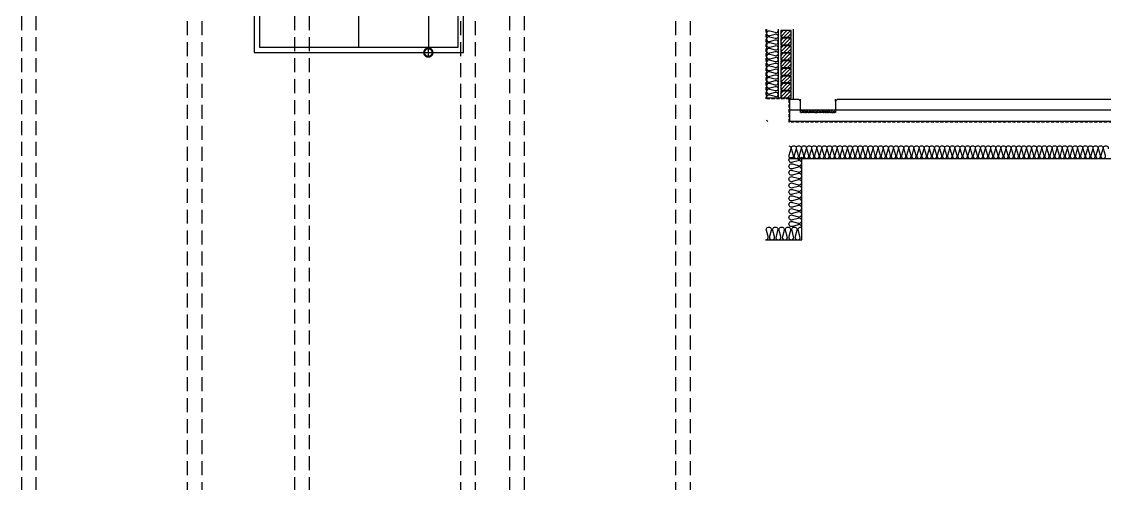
# Model space of a CAD drawing. Header units: millimetres. Extents: x -75040 to 92617, y -36837 to 48530.
# Drawn here: x 25000 to 34322, y 36840 to 40815 of the extents above; entities that cross this region are included whole.
import ezdxf

# ---------------------------------------------------------------- set-up
doc = ezdxf.new("R2010")
doc.units = ezdxf.units.MM
doc.header["$LTSCALE"] = 60
doc.linetypes.add('ghid', pattern=[3, 2, -1])
doc.linetypes.add('HID', pattern=[2.3, 1.5, -0.8])
doc.layers.get('Defpoints').update_dxf_attribs({"color": 151})
for name, color, linetype in [('A-DIM', 7, 'Continuous'), ('A-DOOR-ELE', 5, 'Continuous'), ('A-FIN', 6, 'Continuous'), ('A-FIN-8', 8, 'Continuous'), ('A-hat', 8, 'Continuous'), ('A-HAT-9', 9, 'Continuous'), ('A-HAT-MATL', 8, 'Continuous'), ('A-HAT-WIREMESH', 9, 'g_mesh'), ('A-WALL', 3, 'Continuous'), ('A-WP', 1, 'HID'), ('A-연도', 5, 'ghid'), ('INSUL', 8, 'Continuous'), ('ISL', 251, 'Continuous')]:
    doc.layers.add(name, color=color, linetype=linetype)
doc.layers.add('NOPLOT', color=191, linetype='Continuous', plot=False)
doc.layers.add('NOPLOT-DIM', color=191, linetype='Continuous', plot=False)
doc.styles.add('Gdim', font='')
doc.styles.get('Gdim').set_extended_font_data('Dotum')
doc.linetypes.add('g_mesh', pattern='A,10,-0.8,["X",Gdim,S=0.6,R=0,X=-0.15,Y=-0.3],-0.8', length=11.6)
doc.dimstyles.new('Gdim30(INT)', dxfattribs={"dimscale": 24, "dimtxt": 3, "dimasz": 1, "dimexe": 1.5, "dimexo": 2, "dimgap": 1, "dimtad": 1, "dimdec": 0, "dimzin": 0, "dimdsep": 46, "dimlunit": 6, "dimtxsty": 'Gdim', "dimblk": 'ToneDOT', "dimcen": 1.5, "dimdle": 1.5, "dimclrd": 1, "dimclre": 1, "dimclrt": 256, "dimadec": 1, "dimazin": 0, "dimtfac": 1, "dimtdec": 0, "dimtix": 1, "dimtmove": 2, "dimatfit": 3, "dimldrblk": 'DOT', "dimfxl": 1, "dimtolj": 1, "dimtzin": 0, "dimlwd": -1, "dimlwe": -1, "dimarcsym": 0})

# ---------------------------------------------------------------- blocks, each defined once
blk = doc.blocks.new('A$C17189e19')
at = {"layer": 'A-HAT-9'}
h = blk.add_hatch(dxfattribs=at)
h.set_pattern_fill('AR-SAND', color=256, scale=0.3)
h.set_pattern_definition([(37.5, (-113396.389, 321843.363), (-0.4800094, 14.6823971), [0, -11.5824, 0, -12.954, 0, -12.3825]), (7.5, (-113396.389, 321843.363), (13.4856985, 21.504753), [0, -6.2484, 0, -10.4394, 0, -4.0005]), (327.5, (-113405.761, 321843.363), (23.7297711, 0.04311554), [0, -3.81, 0, -13.716, 0, -17.907]), (317.5, (-113405.761, 321843.363), (22.9066936, 6.6878797), [0, -1.905, 0, -8.9916, 0, -10.287])])
h.paths.add_polyline_path([(0, -96), (300, -96), (300, -116), (0, -116)])
at = {"layer": 'A-FIN'}
for points in [[(-18, 0), (0, -18), (0, -116), (300, -116), (300, -18), (318, 0)], [(0, -96), (300, -96)]]:
    blk.add_lwpolyline(points, dxfattribs=at)
at = {"layer": 'NOPLOT'}
for p, q in [((0, -18), (0, 0)), ((300, -18), (300, 0))]:
    blk.add_line(p, q, dxfattribs=at)
blk = doc.blocks.new('A$Cc29243e6')
at = {"layer": 'A-연도'}
for points in [[(10720, 280), (10720, -33638.3), (9170, -33638.3), (9170, 280)], [(9295, -33638.3), (9295, 280)]]:
    blk.add_lwpolyline(points, dxfattribs=at)
at = {"layer": 'A-연도', "elevation": 0}
blk.add_lwpolyline([(10595, 280), (10595, -33638.3)], dxfattribs=at)
blk = doc.blocks.new('ToneDOT')
at = {"layer": 'A-DIM', "color": 1, "linetype": 'ByBlock'}
blk.add_line((1.5, 0), (-1.5, 0), dxfattribs=at)
at = {"layer": 'A-DIM', "color": 1, "linetype": 'ByBlock', "const_width": 3}
blk.add_lwpolyline([(0.375, 0, 1), (-0.375, 0, 1)], format="xyb", close=True, dxfattribs=at)
blk = doc.blocks.new('*D15')
at = {"layer": 'Defpoints', "color": 0, "transparency": 16777216}
for p in [(-9322.5, 2100), (-9322.5, 0, 0), (-9112.8, 0, 0)]:
    blk.add_point(p, dxfattribs=at)
at = {"layer": 'NOPLOT-DIM', "color": 1, "transparency": 16777216}
for p, q in [((-9274.5, 2100, 0), (-9076.8, 2100, 0)), ((-9112.8, 2076, 0), (-9112.8, 24, 0)), ((-9274.5, 0, 0), (-9076.8, 0, 0))]:
    blk.add_line(p, q, dxfattribs=at)
at = {"layer": 'NOPLOT-DIM', "color": 1, "transparency": 16777216, "xscale": 24, "yscale": 24, "zscale": 24}
for p, rotation in [((-9112.8, 2100, 0), 90), ((-9112.8, 0, 0), 270)]:
    blk.add_blockref('ToneDOT', p, dxfattribs=dict(at, rotation=rotation))
at = {"layer": 'NOPLOT-DIM', "transparency": 16777216, "insert": (-9179.8, 1050, 0), "char_height": 72, "attachment_point": 5, "rotation": 90, "style": 'Gdim'}
blk.add_mtext('\\A1;2,100', dxfattribs=at)
blk = doc.blocks.new('_Dot')
at = {"color": 0, "linetype": 'ByBlock', "lineweight": -2}
blk.add_line((-0.5, 0), (-1, 0), dxfattribs=at)
at = {"color": 0, "linetype": 'ByBlock', "const_width": 0.5}
blk.add_lwpolyline([(-0.25, 0, 1), (0.25, 0, 1)], format="xyb", close=True, dxfattribs=at)
blk = doc.blocks.new('*D16')
at = {"layer": 'Defpoints', "color": 0, "transparency": 16777216}
for p in [(-8811.2, 603.9), (-10611.2, 427.6), (-8811.2, 427.6)]:
    blk.add_point(p, dxfattribs=at)
at = {"layer": 'NOPLOT-DIM', "color": 1, "transparency": 16777216}
for p, q in [((-10611.2, 475.6), (-10611.2, 639.9)), ((-10587.2, 603.9), (-8835.2, 603.9)), ((-8811.2, 475.6), (-8811.2, 639.9))]:
    blk.add_line(p, q, dxfattribs=at)
at = {"layer": 'NOPLOT-DIM', "color": 1, "transparency": 16777216, "xscale": 24, "yscale": 24, "zscale": 24, "rotation": 180}
blk.add_blockref('ToneDOT', (-10611.2, 603.9), dxfattribs=at)
at = {"layer": 'NOPLOT-DIM', "color": 1, "transparency": 16777216, "xscale": 24, "yscale": 24, "zscale": 24}
blk.add_blockref('ToneDOT', (-8811.2, 603.9), dxfattribs=at)
at = {"layer": 'NOPLOT-DIM', "transparency": 16777216, "insert": (-9711.2, 670.9), "char_height": 72, "attachment_point": 5, "style": 'Gdim'}
blk.add_mtext('\\A1;1,800', dxfattribs=at)
blk = doc.blocks.new('A$C6e4c1c5a')
at = {"layer": 'A-DOOR-ELE'}
blk.add_line((936, 81), (936, 2091), dxfattribs=at)
at = {"layer": 'A-DOOR-ELE', "elevation": 0}
for points in [[(1836, 2136), (36, 2136), (36, 36), (1836, 36)], [(1791, 2091), (81, 2091), (81, 81), (1791, 81)]]:
    blk.add_lwpolyline(points, close=True, dxfattribs=at)
at = {"layer": 'A-DOOR-ELE'}
for centre in [(836, 936), (1036, 936)]:
    blk.add_circle(centre, 30, dxfattribs=at)
at = {"layer": 'NOPLOT-DIM'}
for base, p1, p2, angle, picture, middle in [((1534.4, 36, 0), (1324.7, 2136), (1324.7, 36, 0), 90, '*D15', (1467.4, 1086, 0)), ((1836, 639.9), (36, 463.6), (1836, 463.6), 180, '*D16', (936, 706.9))]:
    dim = blk.add_linear_dim(base=base, p1=p1, p2=p2, angle=angle, dimstyle='Gdim30(INT)', dxfattribs=at)
    dim.commit()
    dim.dimension.update_dxf_attribs({"geometry": picture, "text_midpoint": middle, "insert": (10647.2, 36)})

msp = doc.modelspace()

# ---------------------------------------------------------------- hatches: boundary and pattern name
at = {"layer": 'A-hat', "lineweight": -3}
h = msp.add_hatch(dxfattribs=at)
h.set_pattern_fill('ANSI31', color=256, scale=7, style=0)
h.set_pattern_definition([(45, (-51555.975, 43060.126), (-15.715448, 15.715448), [])])
h.paths.add_polyline_path([(31620, 40738.5), (31530, 40738.5), (31530, 40681.5), (31620, 40681.5)])
h = msp.add_hatch(dxfattribs=at)
h.set_pattern_fill('ANSI31', color=256, scale=7, style=0)
h.set_pattern_definition([(45, (-51555.975, 42995.126), (-15.715448, 15.715448), [])])
h.paths.add_polyline_path([(31620, 40673.5), (31530, 40673.5), (31530, 40616.5), (31620, 40616.5)])
h = msp.add_hatch(dxfattribs=at)
h.set_pattern_fill('ANSI31', color=256, scale=7, style=0)
h.set_pattern_definition([(45, (-51555.975, 42930.126), (-15.715448, 15.715448), [])])
h.paths.add_polyline_path([(31620, 40608.5), (31530, 40608.5), (31530, 40551.5), (31620, 40551.5)])
h = msp.add_hatch(dxfattribs=at)
h.set_pattern_fill('ANSI31', color=256, scale=7, style=0)
h.set_pattern_definition([(45, (-51555.975, 42865.126), (-15.715448, 15.715448), [])])
h.paths.add_polyline_path([(31620, 40543.5), (31530, 40543.5), (31530, 40486.5), (31620, 40486.5)])
h = msp.add_hatch(dxfattribs=at)
h.set_pattern_fill('ANSI31', color=256, scale=7, style=0)
h.set_pattern_definition([(45, (-51555.975, 42800.126), (-15.715448, 15.715448), [])])
h.paths.add_polyline_path([(31620, 40478.5), (31530, 40478.5), (31530, 40421.5), (31620, 40421.5)])
h = msp.add_hatch(dxfattribs=at)
h.set_pattern_fill('ANSI31', color=256, scale=7, style=0)
h.set_pattern_definition([(45, (-51555.975, 42735.126), (-15.715448, 15.715448), [])])
h.paths.add_polyline_path([(31620, 40413.5), (31530, 40413.5), (31530, 40356.5), (31620, 40356.5)])
h = msp.add_hatch(dxfattribs=at)
h.set_pattern_fill('ANSI31', color=256, scale=7, style=0)
h.set_pattern_definition([(45, (-51555.975, 42670.126), (-15.715448, 15.715448), [])])
h.paths.add_polyline_path([(31620, 40348.5), (31530, 40348.5), (31530, 40291.5), (31620, 40291.5)])
h = msp.add_hatch(dxfattribs=at)
h.set_pattern_fill('ANSI31', color=256, scale=7, style=0)
h.set_pattern_definition([(45, (-51555.975, 42605.126), (-15.715448, 15.715448), [])])
h.paths.add_polyline_path([(31620, 40283.5), (31530, 40283.5), (31530, 40226.5), (31620, 40226.5)])
h = msp.add_hatch(dxfattribs=at)
h.set_pattern_fill('ANSI31', color=256, scale=7, style=0)
h.set_pattern_definition([(45, (-51555.975, 42540.126), (-15.715448, 15.715448), [])])
h.paths.add_polyline_path([(31620, 40218.5), (31530, 40218.5), (31530, 40161.5), (31620, 40161.5)])

# ---------------------------------------------------------------- linework, layer by layer
at = {"layer": 'A-FIN'}
for p, q in [((31640, 40150), (31640, 40750)), ((31600, 40150), (31682, 40150)), ((32018, 40150), (39391, 40150))]:
    msp.add_line(p, q, dxfattribs=at)
at = {"layer": 'A-FIN-8'}
for p, q in [((31408, 40750), (31408, 40158)), ((31608, 40158), (31408, 40158)), ((31608, 39958), (31608, 40158)), ((31418.2, 39958), (31408, 39968.2)), ((39881.8, 39958), (31608, 39958))]:
    msp.add_line(p, q, dxfattribs=at)
at = {"layer": 'A-HAT-MATL'}
msp.add_line((31508, 40750), (31508, 40150), dxfattribs=at)
msp.add_lwpolyline([(31508, 40740, -0.524856), (31480.9, 40721.3), (31435.1, 40733.7, 1.449198), (31435.1, 40696.3), (31480.9, 40708.7, -0.524856), (31508, 40690, -0.524856), (31480.9, 40671.3), (31435.1, 40683.7, 1.449198), (31435.1, 40646.3), (31480.9, 40658.7, -0.524856), (31508, 40640, -0.524856), (31480.9, 40621.3), (31435.1, 40633.7, 1.449198), (31435.1, 40596.3), (31480.9, 40608.7, -0.524856), (31508, 40590, -0.524856), (31480.9, 40571.3), (31435.1, 40583.7, 1.449198), (31435.1, 40546.3), (31480.9, 40558.7, -0.524856), (31508, 40540, -0.524856), (31480.9, 40521.3), (31435.1, 40533.7, 1.449198), (31435.1, 40496.3), (31480.9, 40508.7, -0.524856), (31508, 40490, -0.524856), (31480.9, 40471.3), (31435.1, 40483.7, 1.449198), (31435.1, 40446.3), (31480.9, 40458.7, -0.524856), (31508, 40440, -0.524856), (31480.9, 40421.3), (31435.1, 40433.7, 1.449198), (31435.1, 40396.3), (31480.9, 40408.7, -0.524856), (31508, 40390, -0.524856), (31480.9, 40371.3), (31435.1, 40383.7, 1.449198), (31435.1, 40346.3), (31480.9, 40358.7, -0.524856), (31508, 40340, -0.524856), (31480.9, 40321.3), (31435.1, 40333.7, 1.449198), (31435.1, 40296.3), (31480.9, 40308.7, -0.524856), (31508, 40290, -0.524856), (31480.9, 40271.3), (31435.1, 40283.7, 1.449198), (31435.1, 40246.3), (31480.9, 40258.7, -0.524856), (31508, 40240, -0.524856), (31480.9, 40221.3), (31435.1, 40233.7, 1.449198), (31435.1, 40196.3), (31480.9, 40208.7, -0.524856), (31508, 40190, -0.524856), (31480.9, 40171.3), (31435.1, 40183.7, 0.525094), (31408, 40165, 0.525094)], format="xyb", dxfattribs=at)
at = {"layer": 'A-HAT-MATL', "elevation": 0}
for points in [[(31710, 39050, 0.524856), (31680.2, 39070.6), (31629.8, 39056.9, -1.449198), (31629.8, 39098.1), (31680.2, 39084.4, 0.524856), (31710, 39105, 0.524856), (31680.2, 39125.6), (31629.8, 39111.9, -1.449198), (31629.8, 39153.1), (31680.2, 39139.4, 0.524856), (31710, 39160, 0.524856), (31680.2, 39180.6), (31629.8, 39166.9, -1.449198), (31629.8, 39208.1), (31680.2, 39194.4, 0.524856), (31710, 39215, 0.524856), (31680.2, 39235.6), (31629.8, 39221.9, -1.449198), (31629.8, 39263.1), (31680.2, 39249.4, 0.524856), (31710, 39270, 0.524856), (31680.2, 39290.6), (31629.8, 39276.9, -1.449198), (31629.8, 39318.1), (31680.2, 39304.4, 0.524856), (31710, 39325, 0.524856), (31680.2, 39345.6), (31629.8, 39331.9, -1.449198), (31629.8, 39373.1), (31680.2, 39359.4, 0.524856), (31710, 39380, 0.524856), (31680.2, 39400.6), (31629.8, 39386.9, -1.449198), (31629.8, 39428.1), (31680.2, 39414.4, 0.524856), (31710, 39435, 0.524856), (31680.2, 39455.6), (31629.8, 39441.9, -1.449198), (31629.8, 39483.1), (31680.2, 39469.4, 0.524856), (31710, 39490, 0.524856), (31680.2, 39510.6), (31629.8, 39496.9, -1.449198), (31629.8, 39538.1), (31680.2, 39524.4, 0.524856), (31710, 39545, 0.524856), (31680.2, 39565.6), (31629.8, 39551.9, -1.449198), (31629.8, 39593.1), (31680.2, 39579.4, 0.524856), (31710, 39600, 0.524856), (31680.2, 39620.6), (31629.8, 39606.9, -1.449198), (31629.8, 39648.1), (31680.2, 39634.4, 0.524856), (31710, 39655)], [(31400, 38940, 0.524856), (31420.6, 38969.8), (31406.9, 39020.2, -1.449198), (31448.1, 39020.2), (31434.4, 38969.8, 0.524856), (31455, 38940, 0.524856), (31475.6, 38969.8), (31461.9, 39020.2, -1.449198), (31503.1, 39020.2), (31489.4, 38969.8, 0.524856), (31510, 38940, 0.524856), (31530.6, 38969.8), (31516.9, 39020.2, -1.449198), (31558.1, 39020.2), (31544.4, 38969.8, 0.524856), (31565, 38940, 0.524856), (31585.6, 38969.8), (31571.9, 39020.2, -1.449198), (31613.1, 39020.2), (31599.4, 38969.8, 0.524856), (31620, 38940, 0.524856), (31640.6, 38969.8), (31626.9, 39020.2, -1.449198), (31668.1, 39020.2), (31654.4, 38969.8, 0.524856), (31675, 38940, 0.524856), (31695.6, 38969.8), (31681.9, 39020.2, -0.641483), (31710, 39048.7, -0.641483)]]:
    msp.add_lwpolyline(points, format="xyb", dxfattribs=at)
at = {"layer": 'A-HAT-WIREMESH', "ltscale": 0.6}
msp.add_line((39892, 40054), (31608, 40054), dxfattribs=at)
at = {"layer": 'A-WALL'}
for points in [[(31530, 40738.5), (31530, 40681.5), (31620, 40681.5), (31620, 40738.5)], [(31530, 40673.5), (31530, 40616.5), (31620, 40616.5), (31620, 40673.5)], [(31530, 40608.5), (31530, 40551.5), (31620, 40551.5), (31620, 40608.5)], [(31530, 40543.5), (31530, 40486.5), (31620, 40486.5), (31620, 40543.5)], [(31530, 40478.5), (31530, 40421.5), (31620, 40421.5), (31620, 40478.5)], [(31530, 40413.5), (31530, 40356.5), (31620, 40356.5), (31620, 40413.5)], [(31530, 40348.5), (31530, 40291.5), (31620, 40291.5), (31620, 40348.5)], [(31530, 40283.5), (31530, 40226.5), (31620, 40226.5), (31620, 40283.5)], [(31530, 40218.5), (31530, 40161.5), (31620, 40161.5), (31620, 40218.5)]]:
    msp.add_lwpolyline(points, close=True, dxfattribs=at)
at = {"layer": 'A-WP', "ltscale": 0.3}
for p, q in [((31403, 40750), (31403, 40153)), ((31603, 40153), (31403, 40153)), ((31603, 39953), (31603, 40153)), ((39884.9, 39953), (31603, 39953))]:
    msp.add_line(p, q, dxfattribs=at)
at = {"layer": 'INSUL'}
for p, q in [((31600, 39640), (39900, 39640)), ((31710, 38940), (31710, 39640)), ((31400, 38940), (31710, 38940))]:
    msp.add_line(p, q, dxfattribs=at)
at = {"layer": 'ISL', "elevation": 0}
msp.add_lwpolyline([(31600, 39749.9, -0.478508), (31617.4, 39723.3), (31600.6, 39666.7, 0.509267), (31620, 39640, 0.509267), (31639.4, 39666.7), (31622.6, 39723.3, -1.372593), (31661.4, 39723.3), (31644.6, 39666.7, 0.509267), (31664, 39640, 0.509267), (31683.4, 39666.7), (31666.6, 39723.3, -1.372593), (31705.4, 39723.3), (31688.6, 39666.7, 0.509267), (31708, 39640, 0.509267), (31727.4, 39666.7), (31710.6, 39723.3, -1.372593), (31749.4, 39723.3), (31732.6, 39666.7, 0.509267), (31752, 39640, 0.509267), (31771.4, 39666.7), (31754.6, 39723.3, -1.372593), (31793.4, 39723.3), (31776.6, 39666.7, 0.509267), (31796, 39640, 0.509267), (31815.4, 39666.7), (31798.6, 39723.3, -1.372593), (31837.4, 39723.3), (31820.6, 39666.7, 0.509267), (31840, 39640, 0.509267), (31859.4, 39666.7), (31842.6, 39723.3, -1.372593), (31881.4, 39723.3), (31864.6, 39666.7, 0.509267), (31884, 39640, 0.509267), (31903.4, 39666.7), (31886.6, 39723.3, -1.372593), (31925.4, 39723.3), (31908.6, 39666.7, 0.509267), (31928, 39640, 0.509267), (31947.4, 39666.7), (31930.6, 39723.3, -1.372593), (31969.4, 39723.3), (31952.6, 39666.7, 0.509267), (31972, 39640, 0.509267), (31991.4, 39666.7), (31974.6, 39723.3, -1.372593), (32013.4, 39723.3), (31996.6, 39666.7, 0.509267), (32016, 39640, 0.509267), (32035.4, 39666.7), (32018.6, 39723.3, -1.372593), (32057.4, 39723.3), (32040.6, 39666.7, 0.509267), (32060, 39640, 0.509267), (32079.4, 39666.7), (32062.6, 39723.3, -1.372593), (32101.4, 39723.3), (32084.6, 39666.7, 0.509267), (32104, 39640, 0.509267), (32123.4, 39666.7), (32106.6, 39723.3, -1.372593), (32145.4, 39723.3), (32128.6, 39666.7, 0.509267), (32148, 39640, 0.509267), (32167.4, 39666.7), (32150.6, 39723.3, -1.372593), (32189.4, 39723.3), (32172.6, 39666.7, 0.509267), (32192, 39640, 0.509267), (32211.4, 39666.7), (32194.6, 39723.3, -1.372593), (32233.4, 39723.3), (32216.6, 39666.7, 0.509267), (32236, 39640, 0.509267), (32255.4, 39666.7), (32238.6, 39723.3, -1.372593), (32277.4, 39723.3), (32260.6, 39666.7, 0.509267), (32280, 39640, 0.509267), (32299.4, 39666.7), (32282.6, 39723.3, -1.372593), (32321.4, 39723.3), (32304.6, 39666.7, 0.509267), (32324, 39640, 0.509267), (32343.4, 39666.7), (32326.6, 39723.3, -1.372593), (32365.4, 39723.3), (32348.6, 39666.7, 0.509267), (32368, 39640, 0.509267), (32387.4, 39666.7), (32370.6, 39723.3, -1.372593), (32409.4, 39723.3), (32392.6, 39666.7, 0.509267), (32412, 39640, 0.509267), (32431.4, 39666.7), (32414.6, 39723.3, -1.372593), (32453.4, 39723.3), (32436.6, 39666.7, 0.509267), (32456, 39640, 0.509267), (32475.4, 39666.7), (32458.6, 39723.3, -1.372593), (32497.4, 39723.3), (32480.6, 39666.7, 0.509267), (32500, 39640, 0.509267), (32519.4, 39666.7), (32502.6, 39723.3, -1.372593), (32541.4, 39723.3), (32524.6, 39666.7, 0.509267), (32544, 39640, 0.509267), (32563.4, 39666.7), (32546.6, 39723.3, -1.372593), (32585.4, 39723.3), (32568.6, 39666.7, 0.509267), (32588, 39640, 0.509267), (32607.4, 39666.7), (32590.6, 39723.3, -1.372593), (32629.4, 39723.3), (32612.6, 39666.7, 0.509267), (32632, 39640, 0.509267), (32651.4, 39666.7), (32634.6, 39723.3, -1.372593), (32673.4, 39723.3), (32656.6, 39666.7, 0.509267), (32676, 39640, 0.509267), (32695.4, 39666.7), (32678.6, 39723.3, -1.372593), (32717.4, 39723.3), (32700.6, 39666.7, 0.509267), (32720, 39640, 0.509267), (32739.4, 39666.7), (32722.6, 39723.3, -1.372593), (32761.4, 39723.3), (32744.6, 39666.7, 0.509267), (32764, 39640, 0.509267), (32783.4, 39666.7), (32766.6, 39723.3, -1.372593), (32805.4, 39723.3), (32788.6, 39666.7, 0.509267), (32808, 39640, 0.509267), (32827.4, 39666.7), (32810.6, 39723.3, -1.372593), (32849.4, 39723.3), (32832.6, 39666.7, 0.509267), (32852, 39640, 0.509267), (32871.4, 39666.7), (32854.6, 39723.3, -1.372593), (32893.4, 39723.3), (32876.6, 39666.7, 0.509267), (32896, 39640, 0.509267), (32915.4, 39666.7), (32898.6, 39723.3, -1.372593), (32937.4, 39723.3), (32920.6, 39666.7, 0.509267), (32940, 39640, 0.509267), (32959.4, 39666.7), (32942.6, 39723.3, -1.372593), (32981.4, 39723.3), (32964.6, 39666.7, 0.509267), (32984, 39640, 0.509267), (33003.4, 39666.7), (32986.6, 39723.3, -1.372593), (33025.4, 39723.3), (33008.6, 39666.7, 0.509267), (33028, 39640, 0.509267), (33047.4, 39666.7), (33030.6, 39723.3, -1.372593), (33069.4, 39723.3), (33052.6, 39666.7, 0.509267), (33072, 39640, 0.509267), (33091.4, 39666.7), (33074.6, 39723.3, -1.372593), (33113.4, 39723.3), (33096.6, 39666.7, 0.509267), (33116, 39640, 0.509267), (33135.4, 39666.7), (33118.6, 39723.3, -1.372593), (33157.4, 39723.3), (33140.6, 39666.7, 0.509267), (33160, 39640, 0.509267), (33179.4, 39666.7), (33162.6, 39723.3, -1.372593), (33201.4, 39723.3), (33184.6, 39666.7, 0.509267), (33204, 39640, 0.509267), (33223.4, 39666.7), (33206.6, 39723.3, -1.372593), (33245.4, 39723.3), (33228.6, 39666.7, 0.509267), (33248, 39640, 0.509267), (33267.4, 39666.7), (33250.6, 39723.3, -1.372593), (33289.4, 39723.3), (33272.6, 39666.7, 0.509267), (33292, 39640, 0.509267), (33311.4, 39666.7), (33294.6, 39723.3, -1.372593), (33333.4, 39723.3), (33316.6, 39666.7, 0.509267), (33336, 39640, 0.509267), (33355.4, 39666.7), (33338.6, 39723.3, -1.372593), (33377.4, 39723.3), (33360.6, 39666.7, 0.509267), (33380, 39640, 0.509267), (33399.4, 39666.7), (33382.6, 39723.3, -1.372593), (33421.4, 39723.3), (33404.6, 39666.7, 0.509267), (33424, 39640, 0.509267), (33443.4, 39666.7), (33426.6, 39723.3, -1.372593), (33465.4, 39723.3), (33448.6, 39666.7, 0.509267), (33468, 39640, 0.509267), (33487.4, 39666.7), (33470.6, 39723.3, -1.372593), (33509.4, 39723.3), (33492.6, 39666.7, 0.509267), (33512, 39640, 0.509267), (33531.4, 39666.7), (33514.6, 39723.3, -1.372593), (33553.4, 39723.3), (33536.6, 39666.7, 0.509267), (33556, 39640, 0.509267), (33575.4, 39666.7), (33558.6, 39723.3, -1.372593), (33597.4, 39723.3), (33580.6, 39666.7, 0.509267), (33600, 39640, 0.509267), (33619.4, 39666.7), (33602.6, 39723.3, -1.372593), (33641.4, 39723.3), (33624.6, 39666.7, 0.509267), (33644, 39640, 0.509267), (33663.4, 39666.7), (33646.6, 39723.3, -1.372593), (33685.4, 39723.3), (33668.6, 39666.7, 0.509267), (33688, 39640, 0.509267), (33707.4, 39666.7), (33690.6, 39723.3, -1.372593), (33729.4, 39723.3), (33712.6, 39666.7, 0.509267), (33732, 39640, 0.509267), (33751.4, 39666.7), (33734.6, 39723.3, -1.372593), (33773.4, 39723.3), (33756.6, 39666.7, 0.509267), (33776, 39640, 0.509267), (33795.4, 39666.7), (33778.6, 39723.3, -1.372593), (33817.4, 39723.3), (33800.6, 39666.7, 0.509267), (33820, 39640, 0.509267), (33839.4, 39666.7), (33822.6, 39723.3, -1.372593), (33861.4, 39723.3), (33844.6, 39666.7, 0.509267), (33864, 39640, 0.509267), (33883.4, 39666.7), (33866.6, 39723.3, -1.372593), (33905.4, 39723.3), (33888.6, 39666.7, 0.509267), (33908, 39640, 0.509267), (33927.4, 39666.7), (33910.6, 39723.3, -1.372593), (33949.4, 39723.3), (33932.6, 39666.7, 0.509267), (33952, 39640, 0.509267), (33971.4, 39666.7), (33954.6, 39723.3, -1.372593), (33993.4, 39723.3), (33976.6, 39666.7, 0.509267), (33996, 39640, 0.509267), (34015.4, 39666.7), (33998.6, 39723.3, -1.372593), (34037.4, 39723.3), (34020.6, 39666.7, 0.509267), (34040, 39640, 0.509267), (34059.4, 39666.7), (34042.6, 39723.3, -1.372593), (34081.4, 39723.3), (34064.6, 39666.7, 0.509267), (34084, 39640, 0.509267), (34103.4, 39666.7), (34086.6, 39723.3, -1.372593), (34125.4, 39723.3), (34108.6, 39666.7, 0.509267), (34128, 39640, 0.509267), (34147.4, 39666.7), (34130.6, 39723.3, -1.372593), (34169.4, 39723.3), (34152.6, 39666.7, 0.509267), (34172, 39640, 0.509267), (34191.4, 39666.7), (34174.6, 39723.3, -1.372593), (34213.4, 39723.3), (34196.6, 39666.7, 0.509267), (34216, 39640, 0.509267), (34235.4, 39666.7), (34218.6, 39723.3, -1.372593), (34257.4, 39723.3), (34240.6, 39666.7, 0.509267), (34260, 39640, 0.509267), (34279.4, 39666.7), (34262.6, 39723.3, -1.372593), (34301.4, 39723.3), (34284.6, 39666.7, 0.509267), (34304, 39640, 0.509267), (34323.4, 39666.7), (34306.6, 39723.3, -1.372593), (34345.4, 39723.3)], format="xyb", dxfattribs=at)

# ---------------------------------------------------------------- block references
at = {"layer": 'A-DOOR-ELE'}
msp.add_blockref('A$C6e4c1c5a', (26964, 40514), dxfattribs=at)
at = {"layer": 'A-FIN', "xscale": -1}
msp.add_blockref('A$C17189e19', (32000, 40150), dxfattribs=at)
at = {"layer": 'A-연도'}
for p in [(15830, 47200, 0), (18180, 47200, 0), (20030, 47200, 0)]:
    msp.add_blockref('A$Cc29243e6', p, dxfattribs=at)

doc.saveas('drawing.dxf')
